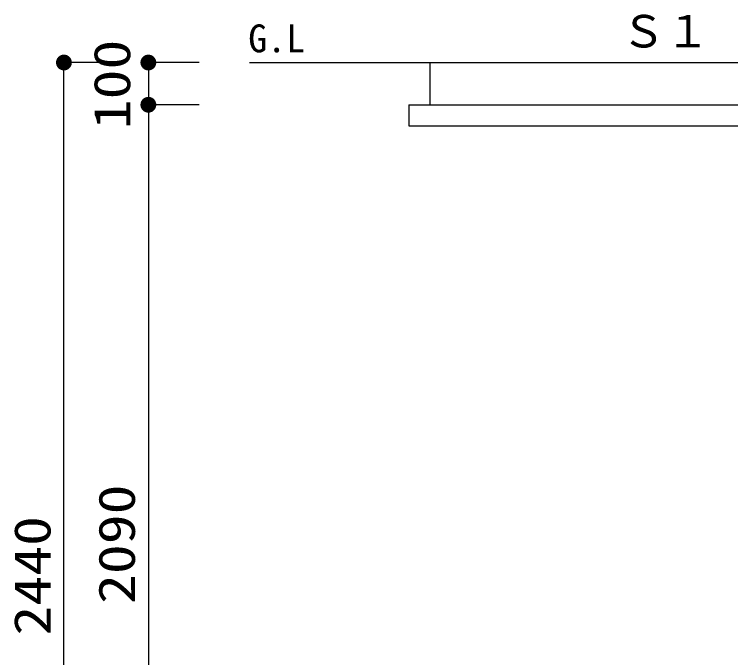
# Model space of a CAD drawing. Units: millimetres, scale not verified. Extents: x -22790 to 8910, y -6308 to 6308.
# Drawn here: x -684 to 1013, y 310 to 1834 of the extents above; entities that cross this region are included whole.
import ezdxf
from ezdxf.enums import TextEntityAlignment as Align

# ---------------------------------------------------------------- set-up
doc = ezdxf.new("R2010")
doc.units = ezdxf.units.MM
doc.header["$LTSCALE"] = 30
for name, color, linetype, lineweight in [('0-2_空気管', 3, 'Continuous', 25), ('0-5_機器', 3, 'Continuous', 25), ('1-4_00クル-フ-6寸法', 132, 'Continuous', 25)]:
    doc.layers.add(name, color=color, linetype=linetype, lineweight=lineweight)
doc.styles.add('ＭＳ ゴシック', font='')
doc.styles.get('ＭＳ ゴシック').set_extended_font_data('MS Gothic')

msp = doc.modelspace()

# ---------------------------------------------------------------- linework, layer by layer
at = {"layer": '0-5_機器', "color": 2}
for p, q in [((-126.67, 1719.71), (2269.6, 1719.71)), ((300.71, 1719.71), (300.71, 1619.71)), ((250.71, 1619.71), (250.71, 1569.71)), ((250.71, 1619.71), (1850.71, 1619.71)), ((250.71, 1569.71), (1850.71, 1569.71))]:
    msp.add_line(p, q, dxfattribs=at)
at = {"layer": '1-4_00クル-フ-6寸法', "color": 4}
for p, q in [((-446.36, 1719.71), (-566.36, 1719.71)), ((-566.36, -719.91), (-566.36, 1719.71)), ((-246.36, 1719.71), (-366.36, 1719.71)), ((-366.36, 1719.71), (-366.36, 1619.71)), ((-246.36, 1619.71), (-366.36, 1619.71)), ((-246.36, 1619.71), (-366.36, 1619.71)), ((-366.36, 1619.71), (-366.36, -470.29))]:
    msp.add_line(p, q, dxfattribs=at)
at = {"layer": '1-4_00クル-フ-6寸法'}
for points in [[(-566.36, 1719.71), (-582.19, 1729.76), (-580.8, 1731.66)], [(-566.36, 1719.71), (-580.8, 1731.66), (-579.19, 1733.38)], [(-566.36, 1719.71), (-579.19, 1733.38), (-577.38, 1734.88)], [(-566.36, 1719.71), (-577.38, 1734.88), (-575.39, 1736.14)], [(-566.36, 1719.71), (-575.39, 1736.14), (-573.26, 1737.14)], [(-566.36, 1719.71), (-573.26, 1737.14), (-571.02, 1737.87)], [(-566.36, 1719.71), (-571.02, 1737.87), (-568.71, 1738.31)], [(-566.36, 1719.71), (-568.71, 1738.31), (-566.36, 1738.46)], [(-566.36, 1719.71), (-566.36, 1738.46), (-564.01, 1738.31)], [(-566.36, 1719.71), (-564.01, 1738.31), (-561.69, 1737.87)], [(-566.36, 1719.71), (-561.69, 1737.87), (-559.45, 1737.14)], [(-566.36, 1719.71), (-559.45, 1737.14), (-557.32, 1736.14)], [(-566.36, 1719.71), (-557.32, 1736.14), (-555.33, 1734.88)], [(-566.36, 1719.71), (-555.33, 1734.88), (-553.52, 1733.38)], [(-566.36, 1719.71), (-553.52, 1733.38), (-551.91, 1731.66)], [(-566.36, 1719.71), (-551.91, 1731.66), (-550.52, 1729.76)], [(-366.36, 1719.71), (-382.19, 1729.76), (-380.8, 1731.66)], [(-366.36, 1719.71), (-380.8, 1731.66), (-379.19, 1733.38)], [(-366.36, 1719.71), (-379.19, 1733.38), (-377.38, 1734.88)], [(-366.36, 1719.71), (-377.38, 1734.88), (-375.39, 1736.14)], [(-366.36, 1719.71), (-375.39, 1736.14), (-373.26, 1737.14)], [(-366.36, 1719.71), (-373.26, 1737.14), (-371.02, 1737.87)], [(-366.36, 1719.71), (-371.02, 1737.87), (-368.71, 1738.31)], [(-366.36, 1719.71), (-368.71, 1738.31), (-366.36, 1738.46)], [(-366.36, 1719.71), (-366.36, 1738.46), (-364.01, 1738.31)], [(-366.36, 1719.71), (-364.01, 1738.31), (-361.69, 1737.87)], [(-366.36, 1719.71), (-361.69, 1737.87), (-359.45, 1737.14)], [(-366.36, 1719.71), (-359.45, 1737.14), (-357.32, 1736.14)], [(-366.36, 1719.71), (-357.32, 1736.14), (-355.33, 1734.88)], [(-366.36, 1719.71), (-355.33, 1734.88), (-353.52, 1733.38)], [(-366.36, 1719.71), (-353.52, 1733.38), (-351.91, 1731.66)], [(-366.36, 1719.71), (-351.91, 1731.66), (-350.52, 1729.76)], [(-566.36, 1719.71), (-585.07, 1720.89), (-584.77, 1723.22)], [(-566.36, 1719.71), (-585.07, 1718.53), (-585.07, 1720.89)], [(-566.36, 1719.71), (-584.77, 1716.2), (-585.07, 1718.53)], [(-566.36, 1719.71), (-584.77, 1723.22), (-584.19, 1725.5)], [(-566.36, 1719.71), (-584.19, 1713.92), (-584.77, 1716.2)], [(-566.36, 1719.71), (-584.19, 1725.5), (-583.32, 1727.69)], [(-566.36, 1719.71), (-583.32, 1711.73), (-584.19, 1713.92)], [(-566.36, 1719.71), (-583.32, 1727.69), (-582.19, 1729.76)], [(-566.36, 1719.71), (-582.19, 1709.66), (-583.32, 1711.73)], [(-566.36, 1719.71), (-580.8, 1707.76), (-582.19, 1709.66)], [(-566.36, 1719.71), (-579.19, 1706.04), (-580.8, 1707.76)], [(-566.36, 1719.71), (-577.38, 1704.54), (-579.19, 1706.04)], [(-566.36, 1719.71), (-575.39, 1703.28), (-577.38, 1704.54)], [(-566.36, 1719.71), (-573.26, 1702.28), (-575.39, 1703.28)], [(-566.36, 1719.71), (-571.02, 1701.55), (-573.26, 1702.28)], [(-566.36, 1719.71), (-568.71, 1701.11), (-571.02, 1701.55)], [(-566.36, 1719.71), (-566.36, 1700.96), (-568.71, 1701.11)], [(-566.36, 1719.71), (-550.52, 1729.76), (-549.39, 1727.69)], [(-566.36, 1719.71), (-549.39, 1727.69), (-548.52, 1725.5)], [(-566.36, 1719.71), (-548.52, 1725.5), (-547.94, 1723.22)], [(-566.36, 1719.71), (-547.94, 1723.22), (-547.64, 1720.89)], [(-566.36, 1719.71), (-547.64, 1720.89), (-547.64, 1718.53)], [(-566.36, 1719.71), (-564.01, 1701.11), (-566.36, 1700.96)], [(-566.36, 1719.71), (-561.69, 1701.55), (-564.01, 1701.11)], [(-566.36, 1719.71), (-559.45, 1702.28), (-561.69, 1701.55)], [(-566.36, 1719.71), (-557.32, 1703.28), (-559.45, 1702.28)], [(-566.36, 1719.71), (-555.33, 1704.54), (-557.32, 1703.28)], [(-566.36, 1719.71), (-553.52, 1706.04), (-555.33, 1704.54)], [(-566.36, 1719.71), (-551.91, 1707.76), (-553.52, 1706.04)], [(-566.36, 1719.71), (-550.52, 1709.66), (-551.91, 1707.76)], [(-566.36, 1719.71), (-549.39, 1711.73), (-550.52, 1709.66)], [(-566.36, 1719.71), (-548.52, 1713.92), (-549.39, 1711.73)], [(-566.36, 1719.71), (-547.94, 1716.2), (-548.52, 1713.92)], [(-566.36, 1719.71), (-547.64, 1718.53), (-547.94, 1716.2)], [(-366.36, 1719.71), (-385.07, 1720.89), (-384.77, 1723.22)], [(-366.36, 1719.71), (-385.07, 1718.53), (-385.07, 1720.89)], [(-366.36, 1719.71), (-384.77, 1716.2), (-385.07, 1718.53)], [(-366.36, 1719.71), (-384.77, 1723.22), (-384.19, 1725.5)], [(-366.36, 1719.71), (-384.19, 1713.92), (-384.77, 1716.2)], [(-366.36, 1719.71), (-384.19, 1725.5), (-383.32, 1727.69)], [(-366.36, 1719.71), (-383.32, 1711.73), (-384.19, 1713.92)], [(-366.36, 1719.71), (-383.32, 1727.69), (-382.19, 1729.76)], [(-366.36, 1719.71), (-382.19, 1709.66), (-383.32, 1711.73)], [(-366.36, 1719.71), (-380.8, 1707.76), (-382.19, 1709.66)], [(-366.36, 1719.71), (-379.19, 1706.04), (-380.8, 1707.76)], [(-366.36, 1719.71), (-377.38, 1704.54), (-379.19, 1706.04)], [(-366.36, 1719.71), (-375.39, 1703.28), (-377.38, 1704.54)], [(-366.36, 1719.71), (-373.26, 1702.28), (-375.39, 1703.28)], [(-366.36, 1719.71), (-371.02, 1701.55), (-373.26, 1702.28)], [(-366.36, 1719.71), (-368.71, 1701.11), (-371.02, 1701.55)], [(-366.36, 1719.71), (-366.36, 1700.96), (-368.71, 1701.11)], [(-366.36, 1719.71), (-350.52, 1729.76), (-349.39, 1727.69)], [(-366.36, 1719.71), (-349.39, 1727.69), (-348.52, 1725.5)], [(-366.36, 1719.71), (-348.52, 1725.5), (-347.94, 1723.22)], [(-366.36, 1719.71), (-347.94, 1723.22), (-347.64, 1720.89)], [(-366.36, 1719.71), (-347.64, 1720.89), (-347.64, 1718.53)], [(-366.36, 1719.71), (-364.01, 1701.11), (-366.36, 1700.96)], [(-366.36, 1719.71), (-361.69, 1701.55), (-364.01, 1701.11)], [(-366.36, 1719.71), (-359.45, 1702.28), (-361.69, 1701.55)], [(-366.36, 1719.71), (-357.32, 1703.28), (-359.45, 1702.28)], [(-366.36, 1719.71), (-355.33, 1704.54), (-357.32, 1703.28)], [(-366.36, 1719.71), (-353.52, 1706.04), (-355.33, 1704.54)], [(-366.36, 1719.71), (-351.91, 1707.76), (-353.52, 1706.04)], [(-366.36, 1719.71), (-350.52, 1709.66), (-351.91, 1707.76)], [(-366.36, 1719.71), (-349.39, 1711.73), (-350.52, 1709.66)], [(-366.36, 1719.71), (-348.52, 1713.92), (-349.39, 1711.73)], [(-366.36, 1719.71), (-347.94, 1716.2), (-348.52, 1713.92)], [(-366.36, 1719.71), (-347.64, 1718.53), (-347.94, 1716.2)], [(-366.36, 1619.71), (-383.32, 1627.69), (-382.19, 1629.76)], [(-366.36, 1619.71), (-383.32, 1627.69), (-382.19, 1629.76)], [(-366.36, 1619.71), (-382.19, 1629.76), (-380.8, 1631.66)], [(-366.36, 1619.71), (-382.19, 1629.76), (-380.8, 1631.66)], [(-366.36, 1619.71), (-380.8, 1631.66), (-379.19, 1633.38)], [(-366.36, 1619.71), (-380.8, 1631.66), (-379.19, 1633.38)], [(-366.36, 1619.71), (-379.19, 1633.38), (-377.38, 1634.88)], [(-366.36, 1619.71), (-379.19, 1633.38), (-377.38, 1634.88)], [(-366.36, 1619.71), (-377.38, 1634.88), (-375.39, 1636.14)], [(-366.36, 1619.71), (-377.38, 1634.88), (-375.39, 1636.14)], [(-366.36, 1619.71), (-375.39, 1636.14), (-373.26, 1637.14)], [(-366.36, 1619.71), (-375.39, 1636.14), (-373.26, 1637.14)], [(-366.36, 1619.71), (-373.26, 1637.14), (-371.02, 1637.87)], [(-366.36, 1619.71), (-373.26, 1637.14), (-371.02, 1637.87)], [(-366.36, 1619.71), (-371.02, 1637.87), (-368.71, 1638.31)], [(-366.36, 1619.71), (-371.02, 1637.87), (-368.71, 1638.31)], [(-366.36, 1619.71), (-368.71, 1638.31), (-366.36, 1638.46)], [(-366.36, 1619.71), (-368.71, 1638.31), (-366.36, 1638.46)], [(-366.36, 1619.71), (-366.36, 1638.46), (-364.01, 1638.31)], [(-366.36, 1619.71), (-366.36, 1638.46), (-364.01, 1638.31)], [(-366.36, 1619.71), (-364.01, 1638.31), (-361.69, 1637.87)], [(-366.36, 1619.71), (-364.01, 1638.31), (-361.69, 1637.87)], [(-366.36, 1619.71), (-361.69, 1637.87), (-359.45, 1637.14)], [(-366.36, 1619.71), (-361.69, 1637.87), (-359.45, 1637.14)], [(-366.36, 1619.71), (-359.45, 1637.14), (-357.32, 1636.14)], [(-366.36, 1619.71), (-359.45, 1637.14), (-357.32, 1636.14)], [(-366.36, 1619.71), (-357.32, 1636.14), (-355.33, 1634.88)], [(-366.36, 1619.71), (-357.32, 1636.14), (-355.33, 1634.88)], [(-366.36, 1619.71), (-355.33, 1634.88), (-353.52, 1633.38)], [(-366.36, 1619.71), (-355.33, 1634.88), (-353.52, 1633.38)], [(-366.36, 1619.71), (-353.52, 1633.38), (-351.91, 1631.66)], [(-366.36, 1619.71), (-353.52, 1633.38), (-351.91, 1631.66)], [(-366.36, 1619.71), (-351.91, 1631.66), (-350.52, 1629.76)], [(-366.36, 1619.71), (-351.91, 1631.66), (-350.52, 1629.76)], [(-366.36, 1619.71), (-350.52, 1629.76), (-349.39, 1627.69)], [(-366.36, 1619.71), (-350.52, 1629.76), (-349.39, 1627.69)], [(-366.36, 1619.71), (-385.07, 1620.89), (-384.77, 1623.22)], [(-366.36, 1619.71), (-385.07, 1620.89), (-384.77, 1623.22)], [(-366.36, 1619.71), (-385.07, 1618.53), (-385.07, 1620.89)], [(-366.36, 1619.71), (-385.07, 1618.53), (-385.07, 1620.89)], [(-366.36, 1619.71), (-384.77, 1616.2), (-385.07, 1618.53)], [(-366.36, 1619.71), (-384.77, 1616.2), (-385.07, 1618.53)], [(-366.36, 1619.71), (-384.77, 1623.22), (-384.19, 1625.5)], [(-366.36, 1619.71), (-384.77, 1623.22), (-384.19, 1625.5)], [(-366.36, 1619.71), (-384.19, 1613.92), (-384.77, 1616.2)], [(-366.36, 1619.71), (-384.19, 1613.92), (-384.77, 1616.2)], [(-366.36, 1619.71), (-384.19, 1625.5), (-383.32, 1627.69)], [(-366.36, 1619.71), (-384.19, 1625.5), (-383.32, 1627.69)], [(-366.36, 1619.71), (-383.32, 1611.73), (-384.19, 1613.92)], [(-366.36, 1619.71), (-383.32, 1611.73), (-384.19, 1613.92)], [(-366.36, 1619.71), (-382.19, 1609.66), (-383.32, 1611.73)], [(-366.36, 1619.71), (-382.19, 1609.66), (-383.32, 1611.73)], [(-366.36, 1619.71), (-380.8, 1607.76), (-382.19, 1609.66)], [(-366.36, 1619.71), (-380.8, 1607.76), (-382.19, 1609.66)], [(-366.36, 1619.71), (-379.19, 1606.04), (-380.8, 1607.76)], [(-366.36, 1619.71), (-379.19, 1606.04), (-380.8, 1607.76)], [(-366.36, 1619.71), (-377.38, 1604.54), (-379.19, 1606.04)], [(-366.36, 1619.71), (-377.38, 1604.54), (-379.19, 1606.04)], [(-366.36, 1619.71), (-375.39, 1603.28), (-377.38, 1604.54)], [(-366.36, 1619.71), (-375.39, 1603.28), (-377.38, 1604.54)], [(-366.36, 1619.71), (-373.26, 1602.28), (-375.39, 1603.28)], [(-366.36, 1619.71), (-373.26, 1602.28), (-375.39, 1603.28)], [(-366.36, 1619.71), (-371.02, 1601.55), (-373.26, 1602.28)], [(-366.36, 1619.71), (-371.02, 1601.55), (-373.26, 1602.28)], [(-366.36, 1619.71), (-368.71, 1601.11), (-371.02, 1601.55)], [(-366.36, 1619.71), (-368.71, 1601.11), (-371.02, 1601.55)], [(-366.36, 1619.71), (-366.36, 1600.96), (-368.71, 1601.11)], [(-366.36, 1619.71), (-366.36, 1600.96), (-368.71, 1601.11)], [(-366.36, 1619.71), (-349.39, 1627.69), (-348.52, 1625.5)], [(-366.36, 1619.71), (-349.39, 1627.69), (-348.52, 1625.5)], [(-366.36, 1619.71), (-348.52, 1625.5), (-347.94, 1623.22)], [(-366.36, 1619.71), (-348.52, 1625.5), (-347.94, 1623.22)], [(-366.36, 1619.71), (-347.94, 1623.22), (-347.64, 1620.89)], [(-366.36, 1619.71), (-347.94, 1623.22), (-347.64, 1620.89)], [(-366.36, 1619.71), (-347.64, 1620.89), (-347.64, 1618.53)], [(-366.36, 1619.71), (-347.64, 1620.89), (-347.64, 1618.53)], [(-366.36, 1619.71), (-364.01, 1601.11), (-366.36, 1600.96)], [(-366.36, 1619.71), (-361.69, 1601.55), (-364.01, 1601.11)], [(-366.36, 1619.71), (-359.45, 1602.28), (-361.69, 1601.55)], [(-366.36, 1619.71), (-357.32, 1603.28), (-359.45, 1602.28)], [(-366.36, 1619.71), (-355.33, 1604.54), (-357.32, 1603.28)], [(-366.36, 1619.71), (-353.52, 1606.04), (-355.33, 1604.54)], [(-366.36, 1619.71), (-351.91, 1607.76), (-353.52, 1606.04)], [(-366.36, 1619.71), (-350.52, 1609.66), (-351.91, 1607.76)], [(-366.36, 1619.71), (-349.39, 1611.73), (-350.52, 1609.66)], [(-366.36, 1619.71), (-348.52, 1613.92), (-349.39, 1611.73)], [(-366.36, 1619.71), (-347.94, 1616.2), (-348.52, 1613.92)], [(-366.36, 1619.71), (-347.64, 1618.53), (-347.94, 1616.2)], [(-366.36, 1619.71), (-364.01, 1601.11), (-366.36, 1600.96)], [(-366.36, 1619.71), (-361.69, 1601.55), (-364.01, 1601.11)], [(-366.36, 1619.71), (-359.45, 1602.28), (-361.69, 1601.55)], [(-366.36, 1619.71), (-357.32, 1603.28), (-359.45, 1602.28)], [(-366.36, 1619.71), (-355.33, 1604.54), (-357.32, 1603.28)], [(-366.36, 1619.71), (-353.52, 1606.04), (-355.33, 1604.54)], [(-366.36, 1619.71), (-351.91, 1607.76), (-353.52, 1606.04)], [(-366.36, 1619.71), (-350.52, 1609.66), (-351.91, 1607.76)], [(-366.36, 1619.71), (-349.39, 1611.73), (-350.52, 1609.66)], [(-366.36, 1619.71), (-348.52, 1613.92), (-349.39, 1611.73)], [(-366.36, 1619.71), (-347.94, 1616.2), (-348.52, 1613.92)], [(-366.36, 1619.71), (-347.64, 1618.53), (-347.94, 1616.2)]]:
    msp.add_solid(points, dxfattribs=at)

# ---------------------------------------------------------------- texts
at = {"layer": '0-2_空気管', "color": 4, "style": 'ＭＳ ゴシック'}
msp.add_text('G.L', height=65.98, dxfattribs=at).set_placement((-129.76, 1724.19), align=Align.BOTTOM_LEFT)
at = {"layer": '0-5_機器', "color": 4, "style": 'ＭＳ ゴシック'}
msp.add_text('Ｓ１', height=76.98, dxfattribs=at).set_placement((753.65, 1732.32), align=Align.BOTTOM_LEFT)
at = {"layer": '1-4_00クル-フ-6寸法', "color": 3, "style": 'ＭＳ ゴシック', "width": 1.2}
for s, p in [('100', (-383.45, 1561.71)), ('2090', (-372.2, 437.57)), ('2440', (-572.2, 362.76))]:
    msp.add_text(s, height=86.66, rotation=90, dxfattribs=at).set_placement(p, align=Align.BOTTOM_LEFT)

doc.saveas('drawing.dxf')
